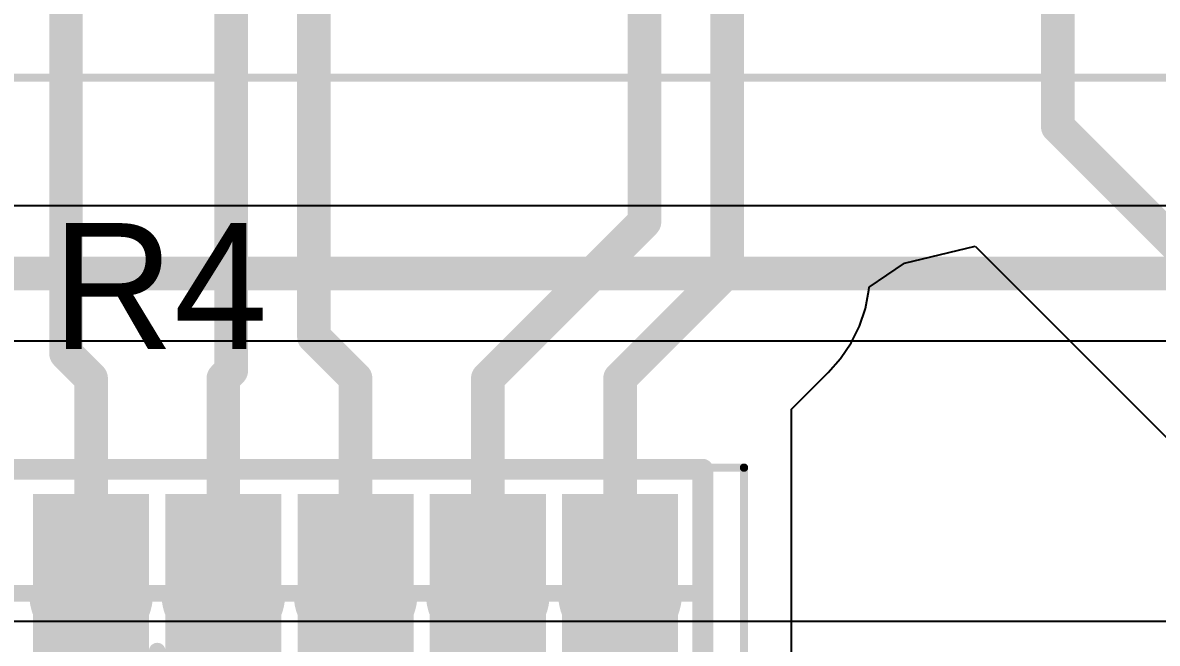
# Model space of a CAD drawing. Header units: millimetres. Extents: x 5.97 to 14.78, y 3.86 to 11.35.
# Drawn here: x 11.038 to 11.3082, y 6.3169 to 6.4648 of the extents above; entities that cross this region are included whole.
import ezdxf

# ---------------------------------------------------------------- set-up
doc = ezdxf.new("R2010")
doc.units = ezdxf.units.MM
doc.header["$MEASUREMENT"] = 0
for name, color, linetype in [('BottomLayer', 5, 'Continuous'), ('Mechanical13', 56, 'Continuous'), ('Mechanical15', 56, 'Continuous'), ('MidLayer2', 76, 'Continuous'), ('TopLayer', 1, 'Continuous'), ('TopOverlay', 2, 'Continuous'), ('TopPaste', 8, 'Continuous'), ('TopSolder', 216, 'Continuous')]:
    doc.layers.add(name, color=color, linetype=linetype)

# ---------------------------------------------------------------- blocks, each defined once
blk = doc.blocks.new('TQG144_M_139')
at = {"layer": 'Mechanical15', "const_width": 0.00197}
blk.add_lwpolyline([(0.47835, 0.47835), (-0.47835, 0.47835)], dxfattribs=at)
blk = doc.blocks.new('0603R_8CV_236')
at = {"layer": 'Mechanical13', "const_width": 0.00394}
for points in [[(-0.03346, 0.12992), (0.03346, 0.12992)], [(-0.03346, 0.12992), (-0.03346, 0.12303)], [(-0.03346, 0.09744), (-0.03346, 0.09154)], [(-0.03346, 0.06594), (-0.03346, 0.06004)], [(-0.03346, 0.03445), (-0.03346, 0.02854)], [(-0.03346, 0.00295), (-0.03346, -0.00295)], [(-0.03346, -0.02854), (-0.03346, -0.03445)]]:
    blk.add_lwpolyline(points, dxfattribs=at)
at = {"layer": 'Mechanical13', "const_width": 0.00197}
for points in [[(-0.03445, 0.12992, 1), (-0.03248, 0.12992, 1)], [(-0.03445, 0.12992, 1), (-0.03248, 0.12992, 1)], [(-0.03445, 0.12303, 1), (-0.03248, 0.12303, 1)], [(-0.03445, 0.12303, 1), (-0.03248, 0.12303, 1)], [(-0.03445, 0.09744, 1), (-0.03248, 0.09744, 1)], [(-0.03445, 0.09744, 1), (-0.03248, 0.09744, 1)], [(-0.03445, 0.09154, 1), (-0.03248, 0.09154, 1)], [(-0.03445, 0.09154, 1), (-0.03248, 0.09154, 1)], [(-0.03445, 0.06594, 1), (-0.03248, 0.06594, 1)], [(-0.03445, 0.06594, 1), (-0.03248, 0.06594, 1)], [(-0.03445, 0.06004, 1), (-0.03248, 0.06004, 1)], [(-0.03445, 0.06004, 1), (-0.03248, 0.06004, 1)], [(-0.03445, 0.03445, 1), (-0.03248, 0.03445, 1)], [(-0.03445, 0.03445, 1), (-0.03248, 0.03445, 1)], [(-0.03445, 0.02854, 1), (-0.03248, 0.02854, 1)], [(-0.03445, 0.02854, 1), (-0.03248, 0.02854, 1)], [(-0.03445, 0.00295, 1), (-0.03248, 0.00295, 1)], [(-0.03445, 0.00295, 1), (-0.03248, 0.00295, 1)], [(-0.03445, -0.00295, 1), (-0.03248, -0.00295, 1)], [(-0.03445, -0.00295, 1), (-0.03248, -0.00295, 1)], [(-0.03445, -0.02854, 1), (-0.03248, -0.02854, 1)], [(-0.03445, -0.02854, 1), (-0.03248, -0.02854, 1)]]:
    blk.add_lwpolyline(points, format="xyb", close=True, dxfattribs=at)
at = {"layer": 'Mechanical13', "const_width": 0.00394}
for points in [[(-0.03346, 0.12303, -1), (-0.03346, 0.09744)], [(-0.03346, 0.09154, -1), (-0.03346, 0.06594)], [(-0.03346, 0.06004, -1), (-0.03346, 0.03445)], [(-0.03346, 0.02854, -1), (-0.03346, 0.00295)], [(-0.03346, -0.00295, -1), (-0.03346, -0.02854)]]:
    blk.add_lwpolyline(points, format="xyb", dxfattribs=at)
at = {"layer": 'Mechanical15'}
for points, const_width in [([(-0.06339, 0.13976), (-0.06339, -0.13976)], 0.00197), ([(-0.06339, 0.13976), (0.06339, 0.13976)], 0.00197), ([(-0.01969, 0), (0.01969, 0)], 0.00394)]:
    blk.add_lwpolyline(points, dxfattribs=dict(at, const_width=const_width))
for points, const_width in [([(-0.06388, 0.13976, 1), (-0.06289, 0.13976, 1)], 0.000984), ([(-0.06388, 0.13976, 1), (-0.06289, 0.13976, 1)], 0.000984), ([(-0.02067, 0, 1), (-0.0187, 0, 1)], 0.00197)]:
    blk.add_lwpolyline(points, format="xyb", close=True, dxfattribs=dict(at, const_width=const_width))
at = {"layer": 'TopLayer'}
for points in [[(-0.0128, 0.09941), (-0.0128, 0.12106), (-0.05413, 0.09941), (-0.05413, 0.12106)], [(-0.0128, 0.06791), (-0.0128, 0.08957), (-0.05413, 0.06791), (-0.05413, 0.08957)], [(-0.0128, 0.03642), (-0.0128, 0.05807), (-0.05413, 0.03642), (-0.05413, 0.05807)], [(-0.0128, 0.00492), (-0.0128, 0.02657), (-0.05413, 0.00492), (-0.05413, 0.02657)], [(-0.0128, -0.02657), (-0.0128, -0.00492), (-0.05413, -0.02657), (-0.05413, -0.00492)]]:
    blk.add_solid(points, dxfattribs=at)
at = {"layer": 'TopOverlay', "const_width": 0.005}
for points in [[(-0.06299, 0.12992), (-0.06299, -0.12992)], [(-0.06299, 0.12992), (-0.03346, 0.12992)], [(-0.03346, 0.12992), (0.03346, 0.12992)]]:
    blk.add_lwpolyline(points, dxfattribs=at)
at = {"layer": 'TopOverlay', "const_width": 0.0025}
for points in [[(-0.06424, 0.12992, 1), (-0.06174, 0.12992, 1)], [(-0.06424, 0.12992, 1), (-0.06174, 0.12992, 1)], [(-0.03471, 0.12992, 1), (-0.03221, 0.12992, 1)], [(-0.03471, 0.12992, 1), (-0.03221, 0.12992, 1)]]:
    blk.add_lwpolyline(points, format="xyb", close=True, dxfattribs=at)
at = {"layer": 'TopPaste'}
for points in [[(-0.0098, 0.09641), (-0.0098, 0.12406), (-0.05713, 0.09641), (-0.05713, 0.12406)], [(-0.0098, 0.06491), (-0.0098, 0.09257), (-0.05713, 0.06491), (-0.05713, 0.09257)], [(-0.0098, 0.03342), (-0.0098, 0.06107), (-0.05713, 0.03342), (-0.05713, 0.06107)], [(-0.0098, 0.00192), (-0.0098, 0.02957), (-0.05713, 0.00192), (-0.05713, 0.02957)], [(-0.0098, -0.02957), (-0.0098, -0.00192), (-0.05713, -0.02957), (-0.05713, -0.00192)]]:
    blk.add_solid(points, dxfattribs=at)
at = {"layer": 'TopSolder'}
for points in [[(-0.0103, 0.09691), (-0.0103, 0.12356), (-0.05663, 0.09691), (-0.05663, 0.12356)], [(-0.0103, 0.06541), (-0.0103, 0.09207), (-0.05663, 0.06541), (-0.05663, 0.09207)], [(-0.0103, 0.03392), (-0.0103, 0.06057), (-0.05663, 0.03392), (-0.05663, 0.06057)], [(-0.0103, 0.00242), (-0.0103, 0.02907), (-0.05663, 0.00242), (-0.05663, 0.02907)], [(-0.0103, -0.02907), (-0.0103, -0.00242), (-0.05663, -0.02907), (-0.05663, -0.00242)]]:
    blk.add_solid(points, dxfattribs=at)

msp = doc.modelspace()

# ---------------------------------------------------------------- linework, layer by layer
at = {"layer": 'BottomLayer'}
msp.add_line((11.42922, 6.32207), (10.96132, 6.32207), dxfattribs=at)
at = {"layer": 'MidLayer2'}
for p, q in [((11.43195, 6.42108), (10.78, 6.42108)), ((10.92606, 6.38892), (11.43195, 6.38892))]:
    msp.add_line(p, q, dxfattribs=at)
at = {"layer": 'MidLayer2', "const_width": 0.008}
msp.add_lwpolyline([(10.78, 6.405), (11.45787, 6.405)], dxfattribs=at)
at = {"layer": 'TopLayer'}
for p, q in [((11.24799, 6.40746), (11.26482, 6.41148)), ((11.26482, 6.41148), (11.41253, 6.26377)), ((11.23957, 6.40173), (11.24799, 6.40746)), ((11.23866, 6.39669), (11.23953, 6.40106)), ((11.23953, 6.40106), (11.23957, 6.40173)), ((11.23723, 6.39247), (11.23866, 6.39669)), ((11.23526, 6.38848), (11.23723, 6.39247)), ((11.23278, 6.38477), (11.23526, 6.38848)), ((11.22984, 6.38142), (11.23278, 6.38477)), ((11.22106, 6.37264), (11.22984, 6.38142)), ((11.22106, 6.27813), (11.22106, 6.37264))]:
    msp.add_line(p, q, dxfattribs=at)
at = {"layer": 'TopLayer', "const_width": 0.008}
for points in [[(11.04827, 6.38598), (11.04827, 6.51268)], [(11.08764, 6.38189), (11.08764, 6.51268)], [(11.10732, 6.38992), (11.10732, 6.51268)], [(11.18606, 6.41732), (11.18606, 6.51268)], [(11.20575, 6.40551), (11.20575, 6.51268)], [(11.28449, 6.44), (11.28449, 6.51268)], [(11.28449, 6.44), (11.43662, 6.28787)], [(11.14874, 6.38), (11.18606, 6.41732)], [(11.18024, 6.38), (11.20575, 6.40551)], [(11.10732, 6.38992), (11.11724, 6.38)], [(11.04827, 6.38598), (11.05425, 6.38)], [(11.08575, 6.38), (11.08764, 6.38189)], [(11.05425, 6.3288), (11.05425, 6.38)], [(11.08575, 6.3288), (11.08575, 6.38)], [(11.11724, 6.3288), (11.11724, 6.38)], [(11.14874, 6.3288), (11.14874, 6.38)], [(11.18024, 6.3288), (11.18024, 6.38)]]:
    msp.add_lwpolyline(points, dxfattribs=at)
at = {"layer": 'TopLayer', "const_width": 0.004}
for points in [[(11.28249, 6.44, 1), (11.28649, 6.44, 1)], [(11.28249, 6.44, 1), (11.28649, 6.44, 1)], [(11.18406, 6.41732, 1), (11.18806, 6.41732, 1)], [(11.18406, 6.41732, 1), (11.18806, 6.41732, 1)], [(11.20375, 6.40551, 1), (11.20775, 6.40551, 1)], [(11.20375, 6.40551, 1), (11.20775, 6.40551, 1)], [(11.10532, 6.38992, 1), (11.10932, 6.38992, 1)], [(11.10532, 6.38992, 1), (11.10932, 6.38992, 1)], [(11.04627, 6.38598, 1), (11.05027, 6.38598, 1)], [(11.04627, 6.38598, 1), (11.05027, 6.38598, 1)], [(11.08564, 6.38189, 1), (11.08964, 6.38189, 1)], [(11.08564, 6.38189, 1), (11.08964, 6.38189, 1)], [(11.05225, 6.38, 1), (11.05625, 6.38, 1)], [(11.05225, 6.38, 1), (11.05625, 6.38, 1)], [(11.08375, 6.38, 1), (11.08775, 6.38, 1)], [(11.08375, 6.38, 1), (11.08775, 6.38, 1)], [(11.11524, 6.38, 1), (11.11924, 6.38, 1)], [(11.11524, 6.38, 1), (11.11924, 6.38, 1)], [(11.14674, 6.38, 1), (11.15074, 6.38, 1)], [(11.14674, 6.38, 1), (11.15074, 6.38, 1)], [(11.17824, 6.38, 1), (11.18224, 6.38, 1)], [(11.17824, 6.38, 1), (11.18224, 6.38, 1)], [(11.05225, 6.3288, 1), (11.05625, 6.3288, 1)], [(11.08375, 6.3288, 1), (11.08775, 6.3288, 1)], [(11.11524, 6.3288, 1), (11.11924, 6.3288, 1)], [(11.14674, 6.3288, 1), (11.15074, 6.3288, 1)], [(11.17824, 6.3288, 1), (11.18224, 6.3288, 1)]]:
    msp.add_lwpolyline(points, format="xyb", close=True, dxfattribs=at)

# ---------------------------------------------------------------- block references
for name, p, rotation in [('TQG144_M_139', (10.94, 6.93), 180), ('0603R_8CV_236', (11.07, 6.29534), 270)]:
    msp.add_blockref(name, p, dxfattribs=dict(rotation=rotation))

# ---------------------------------------------------------------- texts
at = {"layer": 'TopOverlay'}
msp.add_text('R4', height=0.03, dxfattribs=at).set_placement((11.045, 6.387))

doc.saveas('drawing.dxf')
